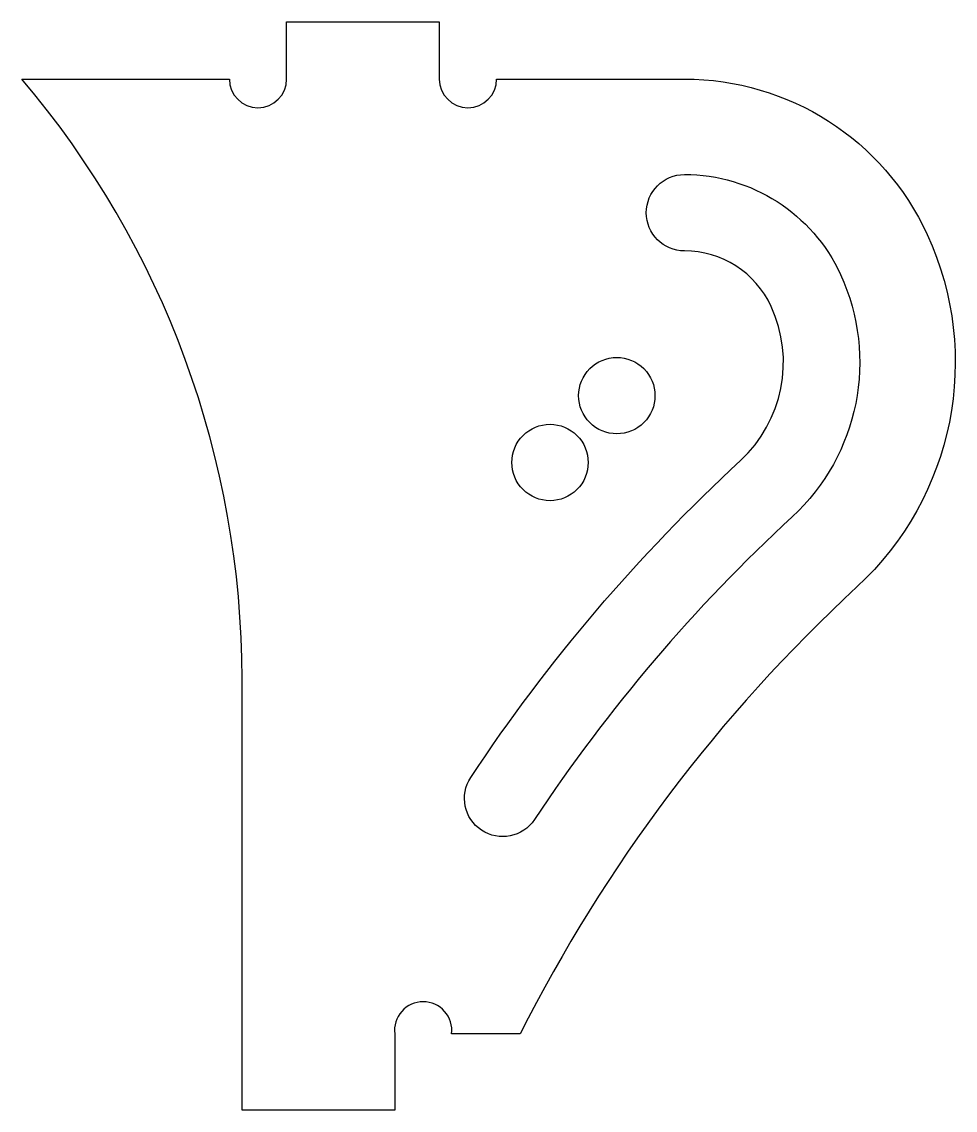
# Model space of a CAD drawing. Extents: x 350.6 to 375.1, y 54.7 to 83.2.
import ezdxf

# ---------------------------------------------------------------- set-up
doc = ezdxf.new("R2010")
doc.units = 0
doc.layers.get('0').update_dxf_attribs({"linetype": 'CONTINUOUS'})

msp = doc.modelspace()

# ---------------------------------------------------------------- linework, layer by layer
for points in [[(372.504, 68.363, 0.089948), (363.685, 56.66), (361.885, 56.66, 0.450567), (361.14, 57.501, 0.450567), (360.396, 56.66), (360.396, 54.66), (356.396, 54.66), (356.396, 65.954, 0.177847), (350.627, 81.66), (356.064, 81.66, 1), (357.564, 81.66), (357.564, 83.16), (361.564, 83.16), (361.564, 81.66, 1), (363.064, 81.66), (367.985, 81.66, -0.292609), (374.342, 77.592, -0.325117)], [(370.808, 70.2, 0.059987), (364.056, 62.271, -1), (362.389, 63.376, -0.059987), (369.452, 71.67, 0.325117), (370.255, 75.707, 0.292609), (367.985, 77.16, -1), (367.985, 79.16, -0.292609), (372.071, 76.544, -0.325117)], [(366.213, 74.37, -0.414214), (367.213, 73.37, -0.414214), (366.213, 72.37, -0.414214), (365.213, 73.37, -0.414214)], [(364.463, 72.62, -0.414214), (365.463, 71.62, -0.414214), (364.463, 70.62, -0.414214), (363.463, 71.62, -0.414214)]]:
    msp.add_lwpolyline(points, format="xyb", close=True)

doc.saveas('drawing.dxf')
